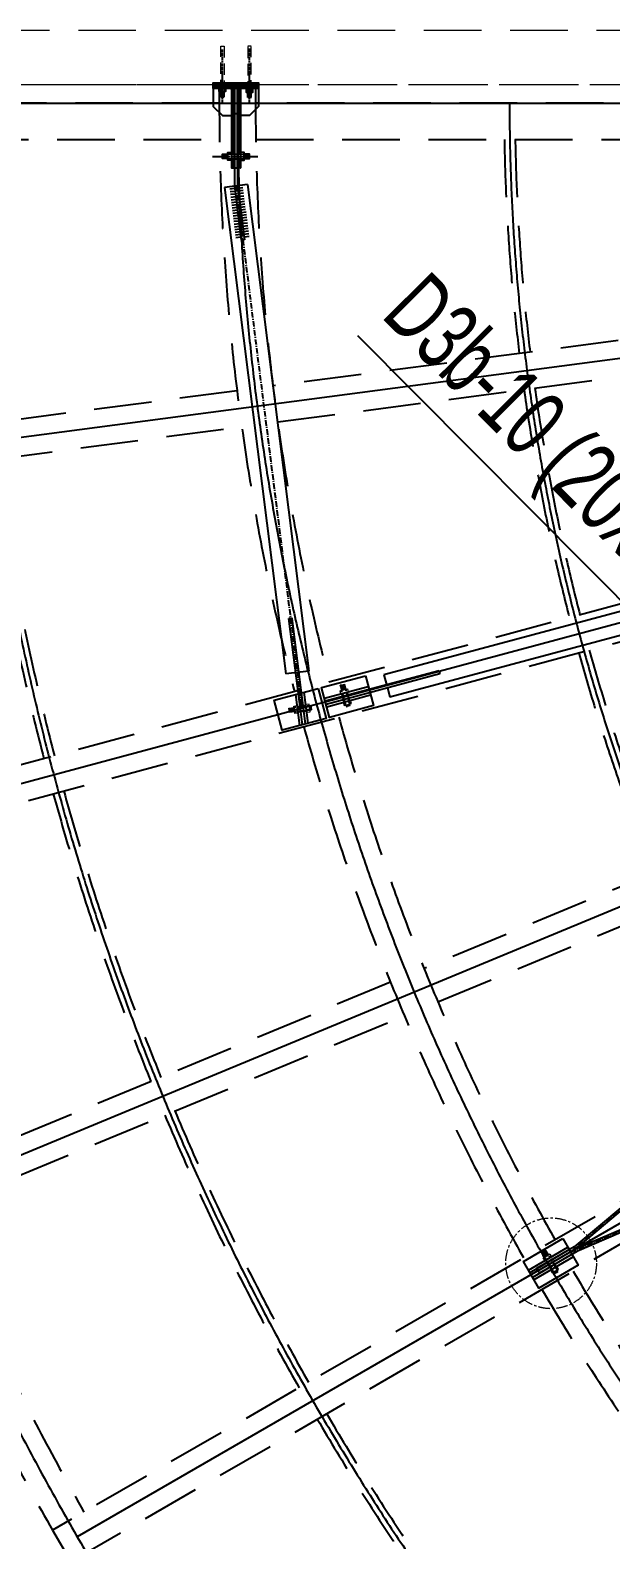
# Model space of a CAD drawing. Header units: millimetres. Extents: x 217991 to 313900, y 2625501 to 2818210.
# Drawn here: x 251265 to 254467, y 2757242 to 2765560 of the extents above; entities that cross this region are included whole.
import ezdxf
from ezdxf.enums import TextEntityAlignment as Align

# ---------------------------------------------------------------- set-up
doc = ezdxf.new("R2010")
doc.units = ezdxf.units.MM
doc.header["$LTSCALE"] = 50
doc.header["$MEASUREMENT"] = 0
for name, pattern in [('CENTER', [2, 1.25, -0.25, 0.25, -0.25]), ('HIDDEN', [9.525, 6.35, -3.175]), ('HIDDEN2', [0.1875, 0.125, -0.0625])]:
    doc.linetypes.add(name, pattern=pattern)
for name, color, linetype, lineweight in [('CDC- COT', 4, 'Continuous', 0), ('CDC- DAM', 3, 'Continuous', 5), ('CDC- TRUC', 5, 'CENTER', 15), ('CDC-LKT', 6, 'CENTER', 15), ('HIDDEN', 9, 'HIDDEN', 9), ('Thay', 9, 'Continuous', 13)]:
    doc.layers.add(name, color=color, linetype=linetype, lineweight=lineweight)
for name, color, linetype in [('cdc-dim in', 8, 'Continuous'), ('CHI', 1, 'Continuous'), ('Hatch', 8, 'Continuous'), ('KCS_AXIS', 5, 'CENTER'), ('KCS_BORDER', 3, 'Continuous'), ('KCS_CHI', 1, 'Continuous'), ('KCS_DIM', 1, 'Continuous'), ('KCS_HAN', 1, 'Continuous'), ('KCS_TEXT_TEN DAM', 2, 'Continuous'), ('KCS_THAY', 9, 'Continuous')]:
    doc.layers.add(name, color=color, linetype=linetype)
doc.styles.add('ARIAL_3', font='arial_1.ttf', dxfattribs={"width": 0.85})

# ---------------------------------------------------------------- blocks, each defined once
blk = doc.blocks.new('maisanh31')
at = {"layer": 'KCS_AXIS', "ltscale": 300}
for p, q in [((-2081.2, -15662.3), (-2164.1, 137.4)), ((-88.6, 112.3), (-2081.2, -15662.3)), ((-2081.2, -15662.3), (-4225.7, -8.6)), ((-2081.2, -15662.3), (-6250.6, -422.4)), ((-2081.2, -15662.3), (-8204.1, -1097))]:
    blk.add_line(p, q, dxfattribs=at)
for radius, end in [(15800, 173.16409), (14300, 173.20219), (12800, 173.24923), (11300, 173.30876)]:
    blk.add_arc((-2081.2, -15662.3), radius, 82.80081, end, dxfattribs=at)
at = {"layer": 'KCS_BORDER', "color": 8, "linetype": 'HIDDEN'}
for p, q in [((-3016.8, -8096.2), (-4140.1, 103.8)), ((-4338.3, 76.6), (-3222.2, -8070.2)), ((-5388.7, -3193.6), (-6127.6, -492.8)), ((-6320.5, -545.5), (-5581.6, -3246.4)), ((-8150.5, -966.3), (-8334.9, -1043.8)), ((-4781.5, -8980.6), (-8150.5, -966.3)), ((-8334.9, -1043.8), (-4945.1, -9107.5)), ((-363.4, -2877.2), (-388.5, -3075.6)), ((-4201.2, -7534.3), (-5336, -3386.5)), ((-5528.9, -3439.3), (-4394.1, -7587))]:
    blk.add_line(p, q, dxfattribs=at)
for points in [[(-2263.6, 36.6), (-2248.9, -2763.4)], [(-2048.9, -2762.4), (-2063.6, 37.7)], [(-312.2, -62.3), (-663.2, -2840.5)], [(-464.5, -2864), (-113.6, -86.1)], [(-2247.8, -2963.4), (-2225.2, -7263.6)], [(-2025.3, -7262.5), (-2047.8, -2962.4)], [(-688.2, -3039), (-1218.9, -7240.6)], [(-1028.5, -7328.6), (-489.6, -3062.5)]]:
    blk.add_lwpolyline(points, dxfattribs=at)
for radius, start, end in [(15900, 98.16116, 112.44045), (15700, 98.16575, 112.43586), (12900, 82.34798, 97.35665), (12900, 98.24496, 112.35665), (12700, 82.34085, 97.34965), (12700, 98.25196, 112.34965), (12900, 113.24496, 127.35665), (12700, 113.25196, 127.34966)]:
    blk.add_arc((-2081.2, -15662.3), radius, start, end, dxfattribs=at)
at = {"layer": 'KCS_THAY', "color": 8, "linetype": 'HIDDEN'}
for radius, start, end in [(14330, 90.70064, 97.40097), (14270, 90.70232, 97.39929), (14330, 98.20064, 104.90097), (14270, 98.20232, 104.89929), (14330, 105.70064, 112.40097), (14270, 105.70232, 112.39929), (14330, 113.20064, 119.90097), (14270, 113.20232, 119.89929), (11330, 90.80651, 97.2951), (11270, 90.80921, 97.29241), (11330, 83.81226, 89.7951), (11270, 83.81764, 89.79241), (11330, 98.30651, 104.7951), (11270, 98.30921, 104.79241)]:
    blk.add_arc((-2081.2, -15662.3), radius, start, end, dxfattribs=at)
blk = doc.blocks.new('fddfdfd')
at = {"layer": 'Hatch'}
h = blk.add_hatch(dxfattribs=at)
h.set_pattern_fill('ANSI31', color=256, scale=2, angle=270, style=0)
h.set_pattern_definition([(315, (-2216011.887, -561974.261), (4.49012806, 4.49012806), [])])
h.paths.add_polyline_path([(160793, 1433652.6), (160543, 1433652.6), (160543, 1433637.6), (160793, 1433637.6)])
h = blk.add_hatch(dxfattribs=at)
h.set_pattern_fill('ANSI31', color=256, scale=2, style=0)
h.set_pattern_definition([(45, (-2216011.887, -561974.261), (-4.49012806, 4.49012806), [])])
h.paths.add_polyline_path([(160768, 1433637.6), (160568, 1433637.6, 0.000291), (160567.8, 1433622.6), (160767.9, 1433622.6, -0.000295)])
h.paths.add_polyline_path([(160568, 1433637.6), (160543, 1433637.6), (160543, 1433622.6), (160567.8, 1433622.6, -0.000291)])
h.paths.add_polyline_path([(160793, 1433637.6), (160768, 1433637.6, 0.000295), (160767.9, 1433622.6), (160793, 1433622.6), (160793, 1433625.6)])
h = blk.add_hatch(dxfattribs=at)
h.set_pattern_fill('ANSI31', color=256, scale=45, style=0)
h.set_pattern_definition([(134.99994646, (60681.7436, 2798465.533), (3.97747936, 3.977471928), [])])
h.paths.add_polyline_path([(160644, 1433184.6), (160644, 1433235.6), (160659, 1433235.6), (160659, 1433184.6)])
h.paths.add_polyline_path([(160659, 1433622.6), (160644, 1433622.6), (160644, 1433259.6), (160659, 1433259.6)])
h = blk.add_hatch(dxfattribs=at)
h.set_pattern_fill('ANSI31', color=256, scale=45, style=0)
h.set_pattern_definition([(45, (260655.4497, 2798465.4397), (-3.977475644, 3.977475644), [])])
h.paths.add_polyline_path([(160692, 1433184.6), (160692, 1433235.6), (160677, 1433235.6), (160677, 1433184.6)])
h.paths.add_polyline_path([(160692, 1433622.6), (160677, 1433622.6), (160677, 1433259.6), (160692, 1433259.6), (160692, 1433268.6)])
at = {"layer": 'Hatch', "ltscale": 7.5}
h = blk.add_hatch(dxfattribs=at)
h.set_pattern_fill('ANSI32', color=256, scale=19.2, angle=125, style=0)
h.set_pattern_definition([(190, (133733.7576, 1427186.832), (-1.2502669, 7.0906158), []), (190, (133731.811, 1427184.0514), (-1.2502669, 7.0906158), [])])
h.paths.add_polyline_path([(160584, 1433575.2), (160593, 1433575.2), (160593, 1433604.6), (160584, 1433604.6)])
h.paths.add_polyline_path([(160593, 1433575.2), (160602, 1433575.2), (160602, 1433604.6), (160593, 1433604.6)])
h = blk.add_hatch(dxfattribs=at)
h.set_pattern_fill('ANSI32', color=256, scale=19.2, angle=125, style=0)
h.set_pattern_definition([(350, (187602.1605, 1427183.832), (1.2502669, 7.0906158), []), (350, (187604.107, 1427181.0514), (1.2502669, 7.0906158), [])])
h.paths.add_polyline_path([(160752, 1433572.2), (160752, 1433601.6), (160743, 1433601.6), (160743, 1433572.2)])
h.paths.add_polyline_path([(160743, 1433572.2), (160743, 1433601.6), (160734, 1433601.6), (160734, 1433572.2)])
h = blk.add_hatch(dxfattribs=at)
h.set_pattern_fill('ANSI32', color=256, scale=19.2, angle=55, style=0)
h.set_pattern_definition([(100, (160085.759, 1465285.736), (-7.0906158, -1.2502669), []), (100, (160087.706, 1465288.5164), (-7.0906158, -1.2502669), [])])
h.paths.add_polyline_path([(160614, 1433235.6), (160614, 1433247.6), (160593.5, 1433247.6), (160593.5, 1433235.6)])
h.paths.add_polyline_path([(160593.5, 1433259.6), (160593.5, 1433247.6), (160614, 1433247.6), (160614, 1433259.6)])
h.paths.add_polyline_path([(160623, 1433247.6), (160623, 1433259.6), (160614, 1433259.6), (160614, 1433247.6)])
h.paths.add_polyline_path([(160623, 1433247.6), (160614, 1433247.6), (160614, 1433235.6), (160623, 1433235.6)])
h = blk.add_hatch(dxfattribs=at)
h.set_pattern_fill('ANSI32', color=256, scale=19.2, angle=55, style=0)
h.set_pattern_definition([(100, (160073.759, 1465285.736), (-7.0906158, -1.2502669), []), (100, (160075.706, 1465288.5164), (-7.0906158, -1.2502669), [])])
h.paths.add_polyline_path([(160742.4, 1433259.6), (160713, 1433259.6), (160713, 1433247.6), (160742.4, 1433247.6)])
h.paths.add_polyline_path([(160742.4, 1433247.6), (160713, 1433247.6), (160713, 1433235.6), (160722, 1433235.6), (160722, 1433241.6), (160742.4, 1433241.6)])
h.paths.add_polyline_path([(160742.4, 1433241.6), (160722, 1433241.6), (160722, 1433235.6), (160742.4, 1433235.6)])
h = blk.add_hatch(dxfattribs=at)
h.set_pattern_fill('ANSI32', color=256, scale=19.2, angle=160.22915, style=0)
h.set_pattern_definition([(5.22915, (192343.2835, 1438107.759), (0.6562024, -7.1700348), []), (5.22915, (192345.455, 1438110.368), (0.6562024, -7.1700348), [])])
h.paths.add_polyline_path([(161266.2, 1430340.3), (161273.9, 1430311.9), (161262.4, 1430308.7), (161254.6, 1430337.2)])
h.paths.add_polyline_path([(161254.6, 1430337.2), (161262.4, 1430308.7), (161250.8, 1430305.6), (161248.4, 1430314.3), (161254.2, 1430315.9), (161248.8, 1430335.6)])
h.paths.add_polyline_path([(161248.8, 1430335.6), (161254.2, 1430315.9), (161248.4, 1430314.3), (161243.1, 1430334)])
h = blk.add_hatch(dxfattribs=at)
h.set_pattern_fill('ANSI32', color=256, scale=19.2, angle=242.19919, style=0)
h.set_pattern_definition([(87.199193, (157609.486, 1462063.936), (7.1913992, -0.3518196), []), (87.199193, (157607.206, 1462066.4505), (7.1913992, -0.3518196), [])])
h.paths.add_polyline_path([(160959.6, 1430206.5), (160988.8, 1430210.2), (160990.3, 1430198.3), (160961.1, 1430194.6)])
h.paths.add_polyline_path([(160961.1, 1430194.6), (160990.3, 1430198.3), (160991.8, 1430186.4), (160982.9, 1430185.3), (160982.1, 1430191.2), (160961.8, 1430188.7)])
h.paths.add_polyline_path([(160961.8, 1430188.7), (160982.1, 1430191.2), (160982.9, 1430185.3), (160962.6, 1430182.7)])
h = blk.add_hatch(dxfattribs=at)
h.set_pattern_fill('ANSI32', color=256, scale=19.2, angle=242.19919, style=0)
h.set_pattern_definition([(87.199193, (157591.624, 1462061.708), (7.1913992, -0.3518196), []), (87.199193, (157589.3444, 1462064.2226), (7.1913992, -0.3518196), [])])
h.paths.add_polyline_path([(161073.6, 1430208.9), (161072.1, 1430220.8), (161081.1, 1430221.9), (161082.6, 1430210)])
h.paths.add_polyline_path([(161073.6, 1430208.9), (161082.6, 1430210), (161084.1, 1430198.1), (161075.2, 1430197)])
h = blk.add_hatch(dxfattribs=at)
h.set_pattern_fill('ANSI32', color=256, scale=19.2, angle=160.22915, style=0)
h.set_pattern_definition([(5.22915, (192338.597, 1438125.263), (0.6562024, -7.1700348), []), (5.22915, (192340.7685, 1438127.8714), (0.6562024, -7.1700348), [])])
h.paths.add_polyline_path([(161284.5, 1430227.8), (161296.1, 1430231), (161298.4, 1430222.3), (161286.8, 1430219.1)])
h.paths.add_polyline_path([(161275.2, 1430216.4), (161286.7, 1430219.5), (161284.5, 1430227.8), (161272.9, 1430224.7)])
h = blk.add_hatch(dxfattribs=at)
h.set_pattern_fill('ANSI32', color=256, scale=19.2, angle=175.22915, style=0)
h.set_pattern_definition([(20.22915, (190383.924, 1442766.974), (2.4895844, -6.755884), []), (20.22915, (190385.3464, 1442770.056), (2.4895844, -6.755884), [])])
h.paths.add_polyline_path([(162376.1, 1427220.9), (162391, 1427195.4), (162380.6, 1427189.4), (162365.8, 1427214.8)])
h.paths.add_polyline_path([(162365.8, 1427214.8), (162380.6, 1427189.4), (162370.2, 1427183.3), (162365.7, 1427191.1), (162370.9, 1427194.1), (162360.6, 1427211.8)])
h.paths.add_polyline_path([(162360.6, 1427211.8), (162370.9, 1427194.1), (162365.7, 1427191.1), (162355.4, 1427208.8)])
h = blk.add_hatch(dxfattribs=at)
h.set_pattern_fill('ANSI32', color=256, scale=19.2, angle=175.22915, style=0)
h.set_pattern_definition([(20.22915, (190380.8774, 1442772.259), (2.4895844, -6.755884), []), (20.22915, (190382.2995, 1442775.3405), (2.4895844, -6.755884), [])])
h.paths.add_polyline_path([(162428.9, 1427106.5), (162439.3, 1427112.6), (162443.8, 1427104.8), (162433.4, 1427098.7)])
h.paths.add_polyline_path([(162428.9, 1427106.5), (162433.4, 1427098.7), (162423.1, 1427092.7), (162418.5, 1427100.5)])
at = {"layer": 'cdc-dim in'}
for p, q in [((161083.7, 1430198), (161080.7, 1430221.9)), ((162422.9, 1427093), (162443.6, 1427105.1))]:
    blk.add_line(p, q, dxfattribs=at)
at = {"layer": 'CHI', "linetype": 'HIDDEN2', "ltscale": 2}
for p, q in [((161272.9, 1430224.6), (161249.4, 1430310.9)), ((161265.2, 1430241.2), (161252.6, 1430287.6)), ((161296.1, 1430230.9), (161272.5, 1430317.2)), ((161294.2, 1430249), (161281.6, 1430295.3)), ((161072.1, 1430220.8), (160982.9, 1430209.5)), ((161053.9, 1430221.5), (161000.4, 1430214.7)), ((161075.2, 1430197), (160985.9, 1430185.7)), ((161057.7, 1430191.7), (161004.2, 1430184.9)), ((162418.5, 1427100.5), (162370.2, 1427183.3)), ((162406.9, 1427114.5), (162376.7, 1427166.3)), ((162439.3, 1427112.6), (162391, 1427195.4)), ((162432.8, 1427129.6), (162402.6, 1427181.4))]:
    blk.add_line(p, q, dxfattribs=at)
at = {"layer": 'CHI', "const_width": 9.6}
for points in [[(160643.7, 1433617.8, -0.414214), (160638.9, 1433622.6)], [(160692.2, 1433617.8, 0.414214), (160697, 1433622.6)]]:
    blk.add_lwpolyline(points, format="xyb", dxfattribs=at)
at = {"layer": 'HIDDEN', "ltscale": 0.2}
for p, q in [((160584, 1433606.6), (160584, 1433855.6)), ((160584, 1433855.6), (160602, 1433855.6)), ((160602, 1433855.6), (160602, 1433606.6)), ((160752, 1433855.6), (160734, 1433855.6)), ((160734, 1433852.6), (160734, 1433603.6)), ((160752, 1433603.6), (160752, 1433852.6))]:
    blk.add_line(p, q, dxfattribs=at)
at = {"layer": 'HIDDEN', "ltscale": 0.3}
for p, q in [((160623, 1433259.6), (160713, 1433259.6)), ((160623, 1433235.6), (160713, 1433235.6)), ((160644, 1433262.6), (160692, 1433262.6)), ((160644, 1433232.6), (160692, 1433232.6))]:
    blk.add_line(p, q, dxfattribs=at)
at = {"layer": 'KCS_AXIS', "ltscale": 0.2}
for p, q in [((160593, 1433544.2), (160593, 1433838.7)), ((160743, 1433544.2), (160743, 1433842.6)), ((160539, 1433247.6), (160788, 1433247.6))]:
    blk.add_line(p, q, dxfattribs=at)
at = {"layer": 'KCS_AXIS', "ltscale": 0.5}
for points in [[(160668.1, 1433084.7), (161032.1, 1430203)], [(166768.8, 1430899.1), (166134.8, 1430265.2), (166134.8, 1430265.2), (162512.7, 1427210.9), (167218.1, 1429200.2), (164523, 1424591.1), (169127.3, 1427291.1), (167142.8, 1422580.8), (170595.1, 1426601.1)]]:
    blk.add_lwpolyline(points, dxfattribs=at)
at = {"layer": 'KCS_BORDER'}
for p, q in [((160659, 1433622.6), (160659, 1433084.9)), ((160677, 1433622.6), (160677, 1433086)), ((160659, 1433484.6), (160677, 1433484.6)), ((160659, 1433184.6), (160677, 1433184.6)), ((160731, 1433092.9), (160605, 1433076.9)), ((160605, 1433076.9), (160943.6, 1430396.2)), ((160659, 1433084.9), (160696.7, 1432786.1)), ((160677, 1433086), (160714.6, 1432788.4)), ((160731, 1433092.9), (161069.6, 1430412.1)), ((160714.6, 1432788.4), (160696.7, 1432786.1)), ((160978, 1430702.9), (160960.1, 1430700.7)), ((161010.6, 1430301.4), (160960.1, 1430700.7)), ((161028.1, 1430306.1), (160978, 1430702.9)), ((161069.6, 1430412.1), (160943.6, 1430396.2)), ((161381.5, 1430385.3), (161426.1, 1430221.2)), ((161483.7, 1430390.4, 0), (161498, 1430337.8, 0)), ((161787.8, 1430415.4, 0), (161792.5, 1430398.1, 0)), ((161502.7, 1430320.4, 0), (161517, 1430267.8, 0))]:
    blk.add_line(p, q, dxfattribs=at)
at = {"layer": 'KCS_BORDER', "ltscale": 160}
for p, q in [((160686, 1433325), (160686, 1433325)), ((161159.8, 1430247.2), (161787.8, 1430415.4)), ((161164.5, 1430229.8, 0), (161792.5, 1430398.1, 0)), ((161019.3, 1430112.2), (160997.8, 1430282.4)), ((161034, 1430116.1), (161010.6, 1430301.4)), ((161051.5, 1430120.8), (161028.1, 1430306.1)), ((161066.1, 1430124.7), (161044.6, 1430295)), ((161155.9, 1430261.6), (161397.5, 1430326.4)), ((161168.4, 1430215.3), (161410.1, 1430280.1)), ((162281.6, 1427110.9), (162497.7, 1427236.8)), ((162289.2, 1427097.9), (162505.2, 1427223.8)), ((162304.3, 1427072.1), (162520.3, 1427198)), ((162311.8, 1427059.1), (162527.8, 1427185))]:
    blk.add_line(p, q, dxfattribs=at)
at = {"layer": 'KCS_BORDER', "extrusion": (1.23371e-07, 3.31195e-08, 1)}
for p, q in [((165510.1, 1431469.2, 0), (161483.7, 1430390.4, 0)), ((165543, 1431346.6, 0), (161517, 1430267.8, 0))]:
    blk.add_line(p, q, dxfattribs=at)
at = {"layer": 'KCS_BORDER', "ltscale": 160}
for points in [[(160543, 1433637.6), (160543, 1433652.6), (160793, 1433652.6), (160793, 1433637.6)], [(160543, 1433622.6), (160543, 1433637.6), (160793, 1433637.6), (160793, 1433622.6)], [(161381.5, 1430385.3), (161426.1, 1430221.2), (161184.3, 1430156.4), (161140, 1430320.5)], [(161120.7, 1430315.4), (161165, 1430151.2), (160923.4, 1430086.5), (160879.2, 1430250.7)], [(163080.3, 1427697.1), (162532.3, 1427239.7), (162325.7, 1427119.3), (162333.2, 1427106.3), (162544.6, 1427229.5), (163088.5, 1427687.3)], [(163194.8, 1427492), (162547.4, 1427213.8), (162340.8, 1427093.4), (162333.2, 1427106.3), (162544.6, 1427229.5), (163189.7, 1427503.7)], [(162470, 1427284.4), (162555.5, 1427137.5), (162338.6, 1427012.3), (162253.5, 1427159.4)]]:
    blk.add_lwpolyline(points, close=True, dxfattribs=at)
for points in [[(160543, 1433625.6), (160543, 1433522.6), (160592.9, 1433472.7), (160644, 1433472.6)], [(160644, 1433622.6), (160644, 1433184.6), (160659, 1433184.6), (160659, 1433622.6)], [(160692, 1433622.6), (160692, 1433184.6), (160677, 1433184.6), (160677, 1433622.6)], [(160793, 1433625.6), (160793, 1433522.6), (160743, 1433472.6), (160692, 1433472.6)]]:
    blk.add_lwpolyline(points, dxfattribs=at)
at = {"layer": 'KCS_DIM'}
for p, q in [((160584, 1433575.2), (160584, 1433604.6)), ((160584, 1433575.2), (160602, 1433575.2)), ((160602, 1433575.2), (160602, 1433604.6)), ((160734, 1433572.2), (160734, 1433601.6)), ((160752, 1433572.2), (160734, 1433572.2)), ((160752, 1433572.2), (160752, 1433601.6))]:
    blk.add_line(p, q, dxfattribs=at)
for points in [[(160611, 1433622.6), (160611, 1433604.6), (160575, 1433604.6), (160575, 1433622.6)], [(160725, 1433619.6), (160725, 1433601.6), (160761, 1433601.6), (160761, 1433619.6)], [(160644, 1433226.6), (160623, 1433226.6), (160623, 1433268.6), (160644, 1433268.6)], [(160692, 1433226.6), (160713, 1433226.6), (160713, 1433268.6), (160692, 1433268.6)]]:
    blk.add_lwpolyline(points, close=True, dxfattribs=at)
for points in [[(160623, 1433235.6), (160593.5, 1433235.6), (160593.5, 1433259.6), (160623, 1433259.6)], [(160713, 1433235.6), (160742.4, 1433235.6), (160742.4, 1433259.6), (160713, 1433259.6)]]:
    blk.add_lwpolyline(points, dxfattribs=at)
at = {"layer": 'KCS_HAN', "extrusion": (8.23761e-08, 1.0424e-08, 1)}
for p, q in [((160660.8, 1433070), (160633.9, 1433066.6, 0)), ((160662.7, 1433055.1), (160635.7, 1433051.7, 0)), ((160664.6, 1433040.2), (160637.6, 1433036.8, 0)), ((160678.9, 1433072.3, 0), (160705.9, 1433075.8, 0)), ((160680.8, 1433057.4, 0), (160707.8, 1433060.9, 0)), ((160682.7, 1433042.6, 0), (160709.7, 1433046.1, 0)), ((160684.7, 1433027.7, 0), (160711.6, 1433031.2, 0)), ((160666.5, 1433025.4), (160639.5, 1433022, 0)), ((160668.4, 1433010.5), (160641.4, 1433007.1, 0)), ((160670.2, 1432995.6, 0), (160643.2, 1432992.2, 0)), ((160672.1, 1432980.7, 0), (160645.1, 1432977.3, 0)), ((160674, 1432965.8), (160647, 1432962.4, 0)), ((160675.9, 1432951), (160648.9, 1432947.6, 0)), ((160686.6, 1433012.8, 0), (160713.6, 1433016.3, 0)), ((160688.5, 1432997.9, 0), (160715.5, 1433001.4, 0)), ((160690.5, 1432983.1, 0), (160717.4, 1432986.6, 0)), ((160692.4, 1432968.2, 0), (160719.3, 1432971.7, 0)), ((160694.3, 1432953.3, 0), (160721.3, 1432956.8, 0)), ((160677.8, 1432936.1), (160650.8, 1432932.7, 0)), ((160679.6, 1432921.2), (160652.7, 1432917.8, 0)), ((160681.5, 1432906.3, 0), (160654.6, 1432902.9, 0)), ((160683.4, 1432891.4, 0), (160656.4, 1432888, 0)), ((160685.2, 1432876.5, 0), (160658.3, 1432873.1, 0)), ((160687.1, 1432861.7, 0), (160660.1, 1432858.3, 0)), ((160696.2, 1432938.4, 0), (160723.2, 1432941.9, 0)), ((160698.1, 1432923.6, 0), (160725.1, 1432927, 0)), ((160700, 1432908.7, 0), (160727, 1432912.2, 0)), ((160702, 1432893.8, 0), (160729, 1432897.3, 0)), ((160703.9, 1432878.9, 0), (160730.9, 1432882.4, 0)), ((160705.8, 1432864.1, 0), (160732.8, 1432867.5, 0)), ((160689, 1432846.8, 0), (160662, 1432843.4, 0)), ((160690.9, 1432831.9, 0), (160663.9, 1432828.5, 0)), ((160692.8, 1432817), (160665.8, 1432813.6, 0)), ((160694.7, 1432802.1), (160667.7, 1432798.7, 0)), ((160707.7, 1432849.2, 0), (160734.7, 1432852.7, 0)), ((160709.7, 1432834.3, 0), (160736.6, 1432837.8, 0)), ((160711.6, 1432819.4, 0), (160738.5, 1432822.9, 0)), ((160713.5, 1432804.5, 0), (160740.5, 1432808, 0))]:
    blk.add_line(p, q, dxfattribs=at)
at = {"layer": 'Thay'}
blk.add_line((161275.2, 1430216.4), (161298.3, 1430222.7), dxfattribs=at)
for points in [[(161246.8, 1430285.9), (161242.1, 1430303.2), (161282.6, 1430314.3), (161287.4, 1430296.9)], [(161010.8, 1430179.7), (160992.9, 1430177.5), (160987.7, 1430219.1), (161005.5, 1430221.4)], [(161058.4, 1430185.8), (161076.3, 1430188), (161071, 1430229.7), (161053.2, 1430227.4)], [(161259.5, 1430239.7), (161264.2, 1430222.3), (161304.8, 1430233.2), (161300, 1430250.6)], [(162371.5, 1427163.2), (162362.5, 1427178.8), (162398.7, 1427199.9), (162407.8, 1427184.4)], [(162401.7, 1427111.5), (162410.8, 1427096), (162447.1, 1427117.1), (162438, 1427132.7)]]:
    blk.add_lwpolyline(points, close=True, dxfattribs=at)
for points in [[(161250.8, 1430305.6), (161243.1, 1430334), (161266.2, 1430340.3), (161273.9, 1430311.9)], [(160991.8, 1430186.4), (160962.6, 1430182.7), (160959.6, 1430206.5), (160988.8, 1430210.2)], [(161080.7, 1430221.9), (161072.1, 1430220.8)], [(161272.9, 1430224.6), (161275.2, 1430216.4)], [(161298.3, 1430222.7), (161296.1, 1430230.9)], [(161075.2, 1430197), (161083.7, 1430198)], [(162370.2, 1427183.3), (162355.4, 1427208.8), (162376.1, 1427220.9), (162391, 1427195.4)], [(162418.5, 1427100.5), (162422.9, 1427093)], [(162443.6, 1427105.1), (162439.3, 1427112.6)]]:
    blk.add_lwpolyline(points, dxfattribs=at)

msp = doc.modelspace()

# ---------------------------------------------------------------- linework, layer by layer
at = {"layer": 'CDC- DAM', "linetype": 'HIDDEN'}
for points in [[(249149.56, 2765559.65), (256599.56, 2765559.65)], [(249149.56, 2765259.65), (256599.56, 2765259.65)]]:
    msp.add_lwpolyline(points, dxfattribs=at)
at = {"layer": 'CDC- TRUC', "ltscale": 5}
msp.add_line((228851.14, 2765259.65), (294103.01, 2765259.65), dxfattribs=at)
at = {"layer": 'CDC-LKT'}
msp.add_circle((254137.35, 2758765.09, 0), 250, dxfattribs=at)
at = {"layer": 'KCS_CHI'}
msp.add_line((253069.46, 2763877.79), (255941.06, 2760988.76), dxfattribs=at)

# ---------------------------------------------------------------- block references
at = {"layer": 'CDC- COT'}
msp.add_blockref('fddfdfd', (91731.83, 1331616.63, 0), dxfattribs=at)
at = {"layer": 'HIDDEN', "rotation": 97.19919339591023}
msp.add_blockref('maisanh31', (249408.18, 2765259.65), dxfattribs=at)

# ---------------------------------------------------------------- texts
at = {"layer": 'KCS_TEXT_TEN DAM', "ltscale": 0.5, "style": 'ARIAL_3', "width": 0.65}
msp.add_text('D3b-10 (20x30)', height=375, rotation=314.917301, dxfattribs=at).set_placement((254029.42, 2763145.06), align=Align.CENTER)

doc.saveas('drawing.dxf')
